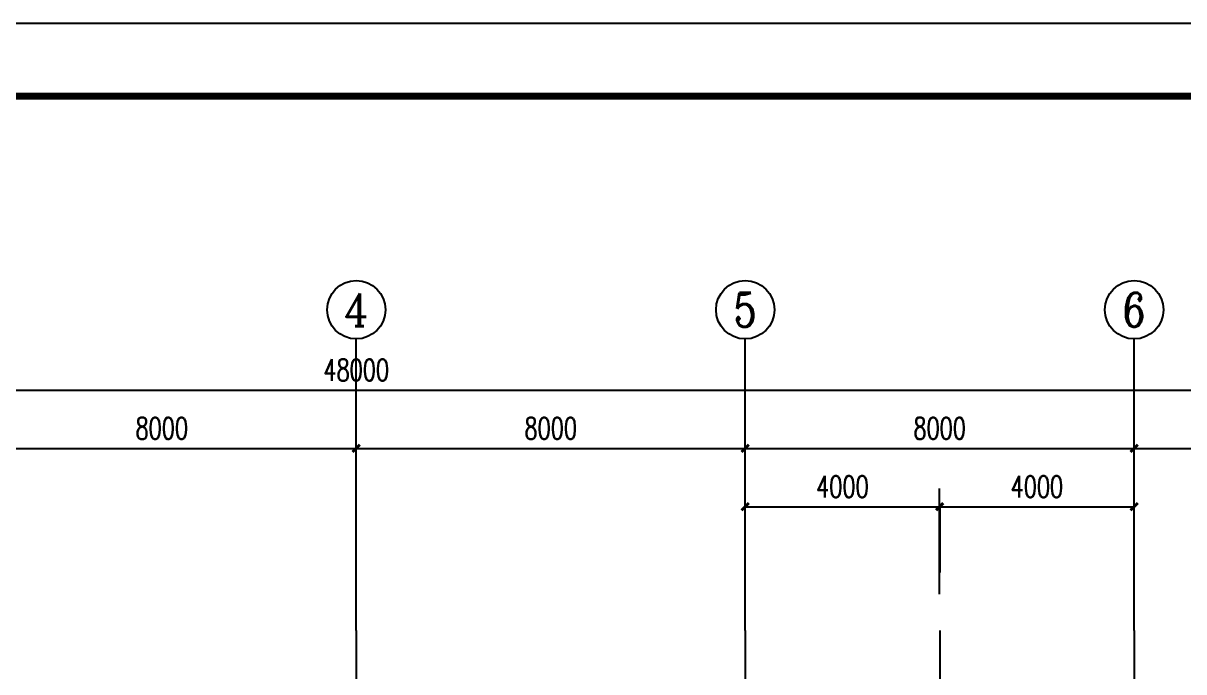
# Model space of a CAD drawing. Header units: millimetres. Extents: x 6950065 to 7140129, y 16284814 to 19754034.
# Drawn here: x 6993688 to 7017559, y 18428478 to 18441817 of the extents above; entities that cross this region are included whole.
import ezdxf
from ezdxf.enums import TextEntityAlignment as Align

# ---------------------------------------------------------------- set-up
doc = ezdxf.new("R2010")
doc.units = ezdxf.units.MM
doc.header["$LTSCALE"] = 1500
doc.header["$MEASUREMENT"] = 0
doc.linetypes.add('DOTE', pattern=[2.42, 2, -0.2, 0.02, -0.2])
doc.layers.get('Defpoints').update_dxf_attribs({"color": 1})
for name, color, linetype in [('AXIS_TEXT', 7, 'Continuous'), ('C型钢', 6, 'Continuous'), ('DIM_ELEV', 3, 'Continuous'), ('DOTE', 250, 'DOTE'), ('TK', 4, 'Continuous')]:
    doc.layers.add(name, color=color, linetype=linetype)
doc.styles.add('_TCH_AXIS', font='COMPLEX', dxfattribs={"bigfont": 'GBCBIG'})
doc.styles.add('_TCH_DIM_T3', font='SIMPLEX', dxfattribs={"width": 0.705882, "bigfont": 'GBCBIG'})
doc.styles.add('COMPLEX', font='COMPLEX')
doc.dimstyles.new('_TCH_ARCH&&150', dxfattribs={"dimtxt": 446.25, "dimasz": 150, "dimexe": 375, "dimexo": 450, "dimgap": 189.375, "dimtad": 1, "dimdec": 0, "dimzin": 0, "dimdsep": 46, "dimtxsty": '_TCH_DIM_T3', "dimblk": 'ARCHTICK', "dimcen": 0.09, "dimclrt": 7, "dimazin": 2, "dimtfac": 1, "dimtdec": 0, "dimtix": 1, "dimtmove": 2, "dimatfit": 3, "dimfxl": 0, "dimtolj": 1, "dimtzin": 0, "dimarcsym": 0})

# ---------------------------------------------------------------- blocks, each defined once
blk = doc.blocks.new('_ArchTick')
at = {"color": 0, "linetype": 'ByBlock', "const_width": 0.4}
blk.add_lwpolyline([(-0.5, -0.5), (0.5, 0.5)], dxfattribs=at)
blk = doc.blocks.new('*D14')
at = {"layer": 'Defpoints', "color": 0}
for p in [(7012538, 18431873), (7008538, 18429623), (7012538, 18429623)]:
    blk.add_point(p, dxfattribs=at)
at = {"layer": 'DIM_ELEV', "color": 0, "lineweight": -2}
for p, q in [((7008538, 18430073), (7008538, 18432248)), ((7012538, 18430073), (7012538, 18432248)), ((7008538, 18431873), (7012538, 18431873))]:
    blk.add_line(p, q, dxfattribs=at)
at = {"layer": 'DIM_ELEV', "color": 0, "lineweight": -2, "xscale": 150, "yscale": 150, "zscale": 150, "rotation": 180}
blk.add_blockref('_ArchTick', (7008538, 18431873), dxfattribs=at)
at = {"layer": 'DIM_ELEV', "color": 0, "lineweight": -2, "xscale": 150, "yscale": 150, "zscale": 150}
blk.add_blockref('_ArchTick', (7012538, 18431873), dxfattribs=at)
at = {"layer": 'DIM_ELEV', "color": 7, "insert": (7010538, 18432286), "char_height": 446.2, "attachment_point": 5, "style": '_TCH_DIM_T3'}
blk.add_mtext('\\A1;4000', dxfattribs=at)
blk = doc.blocks.new('*D15')
at = {"layer": 'Defpoints', "color": 0}
for p in [(7016538, 18431873), (7012538, 18429623), (7016538, 18429623)]:
    blk.add_point(p, dxfattribs=at)
at = {"layer": 'DIM_ELEV', "color": 0, "lineweight": -2}
for p, q in [((7012538, 18430073), (7012538, 18432248)), ((7016538, 18430073), (7016538, 18432248)), ((7012538, 18431873), (7016538, 18431873))]:
    blk.add_line(p, q, dxfattribs=at)
at = {"layer": 'DIM_ELEV', "color": 0, "lineweight": -2, "xscale": 150, "yscale": 150, "zscale": 150, "rotation": 180}
blk.add_blockref('_ArchTick', (7012538, 18431873), dxfattribs=at)
at = {"layer": 'DIM_ELEV', "color": 0, "lineweight": -2, "xscale": 150, "yscale": 150, "zscale": 150}
blk.add_blockref('_ArchTick', (7016538, 18431873), dxfattribs=at)
at = {"layer": 'DIM_ELEV', "color": 7, "insert": (7014538, 18432286), "char_height": 446.2, "attachment_point": 5, "style": '_TCH_DIM_T3'}
blk.add_mtext('\\A1;4000', dxfattribs=at)
blk = doc.blocks.new('GeYuanFrame_46242643', base_point=(20.09, 4.53))
at = {"layer": 'TK'}
blk.add_lwpolyline([(20.09, 4.53), (20.09, 598.53), (861.09, 598.53), (861.09, 4.53)], close=True, dxfattribs=at)
at = {"layer": 'TK', "const_width": 1}
blk.add_lwpolyline([(45.09, 588.53), (851.09, 588.53), (851.09, 14.53), (45.09, 14.53)], close=True, dxfattribs=at)
blk = doc.blocks.new('*D1605')
at = {"layer": 'Defpoints', "color": 0}
for p in [(7000538, 18433073), (6992538, 18429323), (7000538, 18429323)]:
    blk.add_point(p, dxfattribs=at)
at = {"layer": 'DIM_ELEV', "color": 0, "lineweight": -2}
for p, q in [((6992538, 18429773), (6992538, 18433448)), ((7000538, 18429773), (7000538, 18433448)), ((6992538, 18433073), (7000538, 18433073))]:
    blk.add_line(p, q, dxfattribs=at)
at = {"layer": 'DIM_ELEV', "color": 0, "lineweight": -2, "xscale": 150, "yscale": 150, "zscale": 150, "rotation": 180}
blk.add_blockref('_ArchTick', (6992538, 18433073), dxfattribs=at)
at = {"layer": 'DIM_ELEV', "color": 0, "lineweight": -2, "xscale": 150, "yscale": 150, "zscale": 150}
blk.add_blockref('_ArchTick', (7000538, 18433073), dxfattribs=at)
at = {"layer": 'DIM_ELEV', "color": 7, "insert": (6996538, 18433486), "char_height": 446.2, "attachment_point": 5, "style": '_TCH_DIM_T3'}
blk.add_mtext('\\A1;8000', dxfattribs=at)
blk = doc.blocks.new('*D1606')
at = {"layer": 'Defpoints', "color": 0}
for p in [(7008538, 18433073), (7000538, 18429323), (7008538, 18429323)]:
    blk.add_point(p, dxfattribs=at)
at = {"layer": 'DIM_ELEV', "color": 0, "lineweight": -2}
for p, q in [((7000538, 18429773), (7000538, 18433448)), ((7008538, 18429773), (7008538, 18433448)), ((7000538, 18433073), (7008538, 18433073))]:
    blk.add_line(p, q, dxfattribs=at)
at = {"layer": 'DIM_ELEV', "color": 0, "lineweight": -2, "xscale": 150, "yscale": 150, "zscale": 150, "rotation": 180}
blk.add_blockref('_ArchTick', (7000538, 18433073), dxfattribs=at)
at = {"layer": 'DIM_ELEV', "color": 0, "lineweight": -2, "xscale": 150, "yscale": 150, "zscale": 150}
blk.add_blockref('_ArchTick', (7008538, 18433073), dxfattribs=at)
at = {"layer": 'DIM_ELEV', "color": 7, "insert": (7004538, 18433486), "char_height": 446.2, "attachment_point": 5, "style": '_TCH_DIM_T3'}
blk.add_mtext('\\A1;8000', dxfattribs=at)
blk = doc.blocks.new('*D1607')
at = {"layer": 'Defpoints', "color": 0}
for p in [(7016538, 18433073), (7008538, 18429323), (7016538, 18429323)]:
    blk.add_point(p, dxfattribs=at)
at = {"layer": 'DIM_ELEV', "color": 0, "lineweight": -2}
for p, q in [((7008538, 18429773), (7008538, 18433448)), ((7016538, 18429773), (7016538, 18433448)), ((7008538, 18433073), (7016538, 18433073))]:
    blk.add_line(p, q, dxfattribs=at)
at = {"layer": 'DIM_ELEV', "color": 0, "lineweight": -2, "xscale": 150, "yscale": 150, "zscale": 150, "rotation": 180}
blk.add_blockref('_ArchTick', (7008538, 18433073), dxfattribs=at)
at = {"layer": 'DIM_ELEV', "color": 0, "lineweight": -2, "xscale": 150, "yscale": 150, "zscale": 150}
blk.add_blockref('_ArchTick', (7016538, 18433073), dxfattribs=at)
at = {"layer": 'DIM_ELEV', "color": 7, "insert": (7012538, 18433486), "char_height": 446.2, "attachment_point": 5, "style": '_TCH_DIM_T3'}
blk.add_mtext('\\A1;8000', dxfattribs=at)
blk = doc.blocks.new('*D1608')
at = {"layer": 'Defpoints', "color": 0}
for p in [(7024538, 18433073), (7016538, 18429323), (7024538, 18429323)]:
    blk.add_point(p, dxfattribs=at)
at = {"layer": 'DIM_ELEV', "color": 0, "lineweight": -2}
for p, q in [((7016538, 18429773), (7016538, 18433448)), ((7024538, 18429773), (7024538, 18433448)), ((7016538, 18433073), (7024538, 18433073))]:
    blk.add_line(p, q, dxfattribs=at)
at = {"layer": 'DIM_ELEV', "color": 0, "lineweight": -2, "xscale": 150, "yscale": 150, "zscale": 150, "rotation": 180}
blk.add_blockref('_ArchTick', (7016538, 18433073), dxfattribs=at)
at = {"layer": 'DIM_ELEV', "color": 0, "lineweight": -2, "xscale": 150, "yscale": 150, "zscale": 150}
blk.add_blockref('_ArchTick', (7024538, 18433073), dxfattribs=at)
at = {"layer": 'DIM_ELEV', "color": 7, "insert": (7020538, 18433486), "char_height": 446.2, "attachment_point": 5, "style": '_TCH_DIM_T3'}
blk.add_mtext('\\A1;8000', dxfattribs=at)
blk = doc.blocks.new('*D1609')
at = {"layer": 'Defpoints', "color": 0}
for p in [(7024538, 18434273), (6976538, 18429323), (7024538, 18429323)]:
    blk.add_point(p, dxfattribs=at)
at = {"layer": 'DIM_ELEV', "color": 0, "lineweight": -2}
for p, q in [((6976538, 18429773), (6976538, 18434648)), ((7024538, 18429773), (7024538, 18434648)), ((6976538, 18434273), (7024538, 18434273))]:
    blk.add_line(p, q, dxfattribs=at)
at = {"layer": 'DIM_ELEV', "color": 0, "lineweight": -2, "xscale": 150, "yscale": 150, "zscale": 150, "rotation": 180}
blk.add_blockref('_ArchTick', (6976538, 18434273), dxfattribs=at)
at = {"layer": 'DIM_ELEV', "color": 0, "lineweight": -2, "xscale": 150, "yscale": 150, "zscale": 150}
blk.add_blockref('_ArchTick', (7024538, 18434273), dxfattribs=at)
at = {"layer": 'DIM_ELEV', "color": 7, "insert": (7000538, 18434686), "char_height": 446.2, "attachment_point": 5, "style": '_TCH_DIM_T3'}
blk.add_mtext('\\A1;48000', dxfattribs=at)
blk = doc.blocks.new('_AXISO')
blk.add_circle((0, 0), 0.5)
at = {"layer": 'AXIS_TEXT', "style": 'COMPLEX', "width": 1.041667}
blk.add_attdef('A', text='', height=0.56, dxfattribs=at).set_placement((-0.25, -0.28), (0.25, -0.28), align=Align.FIT)

msp = doc.modelspace()

# ---------------------------------------------------------------- linework, layer by layer
at = {"layer": 'C型钢', "color": 3}
msp.add_lwpolyline([(7012538.5, 18431873.5), (7012538.5, 18430517.8)], dxfattribs=at)
at = {"layer": 'DIM_ELEV'}
for p, q in [((7000538.5, 18429323.5), (7000538.5, 18435323.5)), ((7008538.5, 18429323.5), (7008538.5, 18435323.5)), ((7016538.5, 18429323.5), (7016538.5, 18435323.5))]:
    msp.add_line(p, q, dxfattribs=at)
at = {"layer": 'DOTE', "color": 1}
for p, q in [((7000538.5, 18429323.5), (7000538.5, 18369323.5)), ((7008538.5, 18429323.5), (7008538.5, 18369323.5)), ((7012538.5, 18429323.5), (7012538.5, 18369323.5)), ((7016538.5, 18429323.5), (7016538.5, 18369323.5))]:
    msp.add_line(p, q, dxfattribs=at)

# ---------------------------------------------------------------- block references
at = {"layer": 'C型钢', "color": 3, "xscale": 150, "yscale": 150, "zscale": 150}
msp.add_blockref('GeYuanFrame_46242643', (6955997, 18352716.7), dxfattribs=at)
at = {"layer": 'DIM_ELEV'}
ref = msp.add_blockref('_AXISO', (7000538.5, 18435923.5), dxfattribs=dict(at, xscale=1200, yscale=1200, zscale=1200))
ref.add_attrib('A', '4', dxfattribs={"layer": 'AXIS_TEXT', "height": 668.2, "style": '_TCH_AXIS'}).set_placement((7000283.9, 18435589.4), (7000793, 18435589.4), align=Align.FIT)
ref = msp.add_blockref('_AXISO', (7008538.5, 18435923.5), dxfattribs=dict(at, xscale=1200, yscale=1200, zscale=1200))
ref.add_attrib('A', '5', dxfattribs={"layer": 'AXIS_TEXT', "height": 698.9, "style": '_TCH_AXIS'}).set_placement((7008305.5, 18435574), (7008771.5, 18435574), align=Align.FIT)
ref = msp.add_blockref('_AXISO', (7016538.5, 18435923.5), dxfattribs=dict(at, xscale=1200, yscale=1200, zscale=1200))
ref.add_attrib('A', '6', dxfattribs={"layer": 'AXIS_TEXT', "height": 698.9, "style": '_TCH_AXIS'}).set_placement((7016305.5, 18435574), (7016771.5, 18435574), align=Align.FIT)

# ---------------------------------------------------------------- dimensions: what is measured, and where the dimension line sits
for p1, p2, distance, picture, middle in [((6976538.5, 18429323.5), (7024538.5, 18429323.5), 4950, '*D1609', (7000538.5, 18434686)), ((6992538.5, 18429323.5), (7000538.5, 18429323.5), 3750, '*D1605', (6996538.5, 18433486)), ((7000538.5, 18429323.5), (7008538.5, 18429323.5), 3750, '*D1606', (7004538.5, 18433486)), ((7008538.5, 18429323.5), (7016538.5, 18429323.5), 3750, '*D1607', (7012538.5, 18433486)), ((7016538.5, 18429323.5), (7024538.5, 18429323.5), 3750, '*D1608', (7020538.5, 18433486)), ((7008538.5, 18429622.7), (7012538.5, 18429622.7), 2250.8, '*D14', (7010538.5, 18432286)), ((7012538.5, 18429622.7), (7016538.5, 18429622.7), 2250.8, '*D15', (7014538.5, 18432286))]:
    dim = msp.add_aligned_dim(p1=p1, p2=p2, distance=distance, dimstyle='_TCH_ARCH&&150', dxfattribs=at)
    dim.commit()
    dim.dimension.update_dxf_attribs({"geometry": picture, "text_midpoint": middle})

doc.saveas('drawing.dxf')
